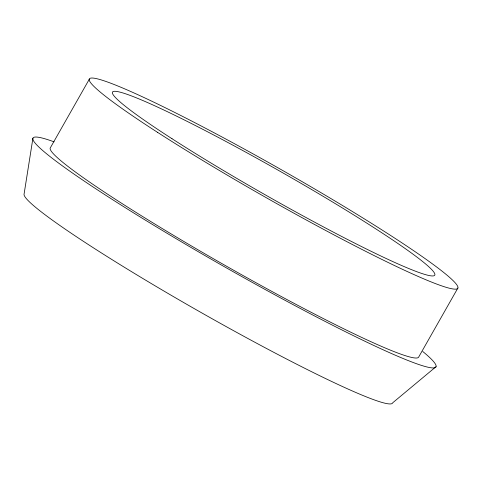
<?xml version="1.0" encoding="UTF-8"?>
<svg xmlns="http://www.w3.org/2000/svg" width="482" height="482" viewBox="0 0 482 482"><rect width="100%" height="100%" fill="white"/><g stroke="black" fill="none" stroke-linecap="round" stroke-linejoin="round"><path stroke-width="0.72" d="M32.909 138.286L24.1 193.993A211.839 15.882 29.6 0 0 203.44 313.848A211.839 15.882 29.6 0 0 392.685 402.807L436.047 366.675M89.315 79.193L50.188 148.076A211.839 15.882 29.6 0 0 229.528 267.932A211.839 15.882 29.6 0 0 418.774 356.885L457.9 288.007M422.78 351.517A231.697 17.37 29.6 0 1 224.672 266.889A231.697 17.37 29.6 0 1 54.08 141.841M157.487 132.303A211.839 15.882 29.6 0 0 455.677 289.134A211.839 15.882 29.6 0 0 207.658 129.369A211.839 15.882 29.6 0 0 157.487 132.303M172.002 138.714A185.359 13.9 29.6 0 0 432.92 275.939A185.359 13.9 29.6 0 0 215.9 136.153A185.359 13.9 29.6 0 0 172.002 138.714"/></g></svg>
